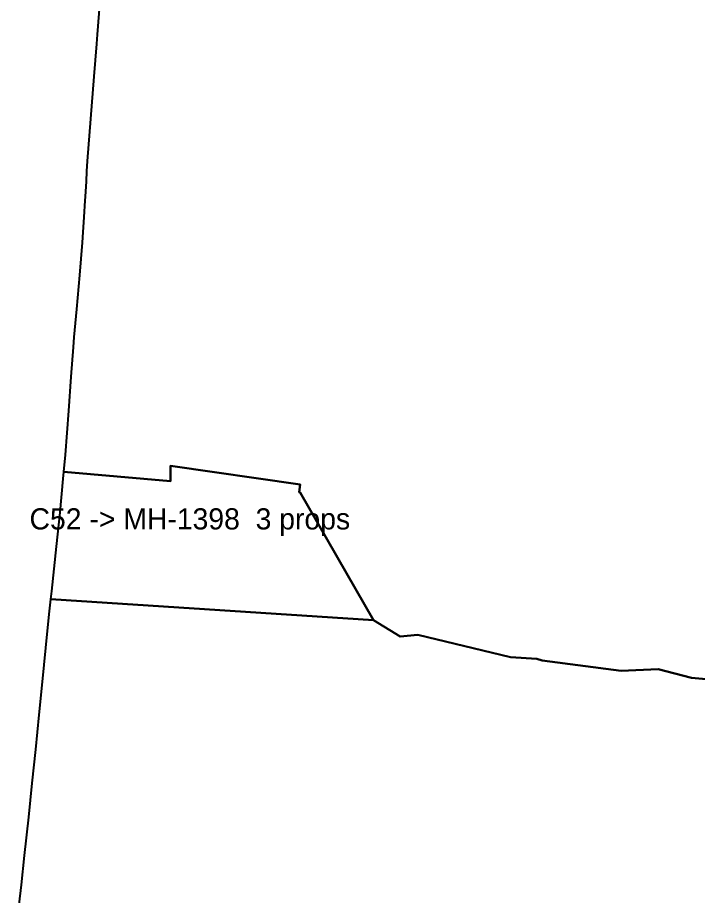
# Model space of a CAD drawing. Header units: metres. Extents: x 449148 to 451990, y 2566737 to 2570847.
# Drawn here: x 449922.4 to 450115.1, y 2567791.7 to 2568040.7 of the extents above; entities that cross this region are included whole.
import ezdxf
from ezdxf.enums import TextEntityAlignment as Align

# ---------------------------------------------------------------- set-up
doc = ezdxf.new("R2010")
doc.units = ezdxf.units.M
doc.layers.add('SEW-CATCHMENT', color=4, linetype='Continuous')
doc.layers.add('SEW-CATCHMENT-LABEL', color=4, linetype='Continuous')

msp = doc.modelspace()

# ---------------------------------------------------------------- linework, layer by layer
at = {"layer": 'SEW-CATCHMENT'}
for points in [[(450133.15, 2567851.83), (450113.18, 2567853.6), (450103.7, 2567856.1), (450093.26, 2567855.63), (450070.93, 2567858.49), (450069.39, 2567859.05), (450061.94, 2567859.44), (450035.71, 2567865.77), (450030.74, 2567865.32), (450023.19, 2567869.91), (450002.41, 2567906.15), (450002.13, 2567906.17), (450002.44, 2567908.37), (449965.73, 2567913.71), (449965.72, 2567909.37), (449935.55, 2567912.02), (449935.98, 2567916.81), (449936.92, 2567929.24), (449937.61, 2567938.85), (449938.24, 2567947.31), (449938.48, 2567950.13), (449939.16, 2567958.06), (449940.02, 2567967.65), (449940.83, 2567976.94), (449941.02, 2567979.82), (449941.22, 2567982.7), (449941.4, 2567985.58), (449941.51, 2567987.28), (449941.75, 2567991.35), (449941.91, 2567994.23), (449942.07, 2567997.12), (449942.23, 2568000), (449943.16, 2568011.96), (449944.09, 2568023.93), (449944.82, 2568033.2), (449945.03, 2568035.89), (449945.96, 2568047.85)], [(449922.44, 2567785.44), (449923.52, 2567795.01), (449924.44, 2567803.31), (449925.61, 2567814.17), (449926.6, 2567823.75), (449927.57, 2567833.34), (449928.54, 2567843.15), (449929.48, 2567852.52), (449930.44, 2567862.1), (449931.42, 2567871.69), (449931.86, 2567875.89), (450023.19, 2567869.91), (450030.74, 2567865.32), (450035.71, 2567865.77), (450035.71, 2567865.77), (450061.94, 2567859.44), (450069.39, 2567859.05), (450070.93, 2567858.49), (450093.26, 2567855.63), (450103.7, 2567856.1), (450113.18, 2567853.6), (450133.15, 2567851.83)]]:
    msp.add_lwpolyline(points, dxfattribs=at)
msp.add_lwpolyline([(449965.73, 2567913.71), (450002.44, 2567908.37), (450002.13, 2567906.17), (450002.41, 2567906.15), (450023.19, 2567869.91), (449931.86, 2567875.89), (449932.1, 2567878.16), (449933.45, 2567890.85), (449934.45, 2567900.44), (449935.38, 2567910.03), (449935.55, 2567912.02), (449965.72, 2567909.37), (449965.73, 2567913.71)], close=True, dxfattribs=at)

# ---------------------------------------------------------------- texts
at = {"layer": 'SEW-CATCHMENT-LABEL'}
msp.add_text('C52 -> MH-1398  3 props', height=6, dxfattribs=at).set_placement((449971.19, 2567895.65), align=Align.CENTER)

doc.saveas('drawing.dxf')
